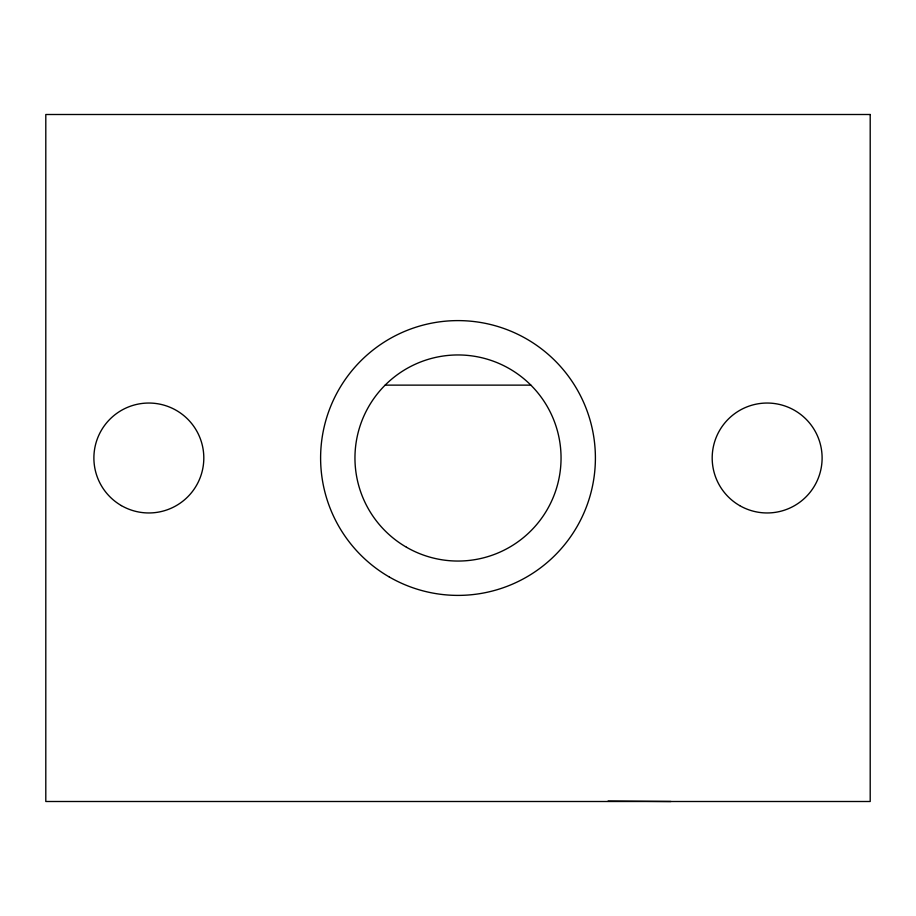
<?xml version="1.0" encoding="UTF-8"?>
<svg xmlns="http://www.w3.org/2000/svg" width="916" height="916" viewBox="0 0 916 916"><rect width="100%" height="100%" fill="white"/><g stroke="black" fill="none" stroke-linecap="round" stroke-linejoin="round"><path stroke-width="1.37" d="M385.132 385.132L530.868 385.132M608.075 801.042L670.97 801.5M870.2 114.5L45.8 114.5L45.8 801.5L870.2 801.5L870.2 114.5M389.3 576.988A137.4 137.4 0 0 0 595.4 458A137.4 137.4 0 0 0 389.3 339.012A137.4 137.4 0 0 0 389.3 576.988M121.37 505.598A54.96 54.96 0 0 0 203.81 458A54.96 54.96 0 0 0 121.37 410.402A54.96 54.96 0 0 0 121.37 505.598M739.67 505.598A54.96 54.96 0 0 0 822.11 458A54.96 54.96 0 0 0 739.67 410.402A54.96 54.96 0 0 0 739.67 505.598M406.475 547.241A103.05 103.05 0 0 0 561.05 458A103.05 103.05 0 0 0 406.475 368.759A103.05 103.05 0 0 0 406.475 547.241"/></g></svg>
